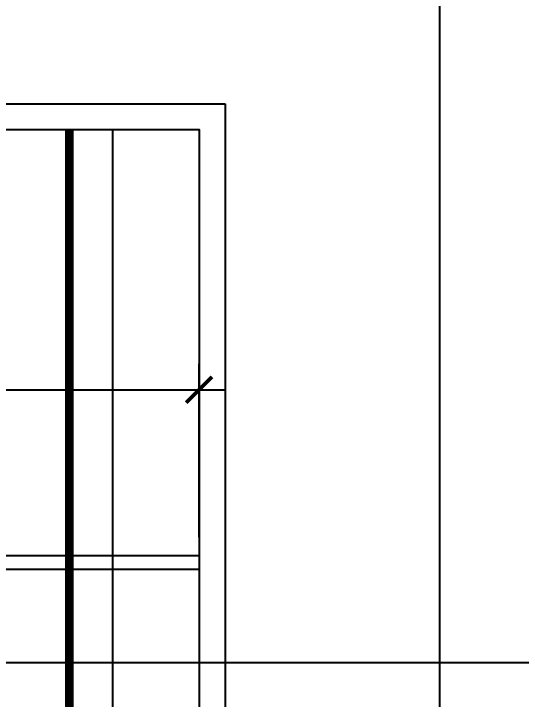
# Model space of a CAD drawing. Header units: millimetres. Extents: x 236955 to 308542, y 30900 to 88969.
# Drawn here: x 302325 to 302912, y 70763 to 71556 of the extents above; entities that cross this region are included whole.
import ezdxf

# ---------------------------------------------------------------- set-up
doc = ezdxf.new("R2010")
doc.units = ezdxf.units.MM
doc.header["$LTSCALE"] = 100
doc.header["$PDMODE"] = 3
doc.linetypes.add('HID', pattern=[2.3, 1.5, -0.8])
doc.layers.get('DEFPOINTS').update_dxf_attribs({"color": 248})
for name, color, linetype in [('0-ELC TEXT', 7, 'Continuous'), ('06-LIGHT', 4, 'Continuous'), ('07-DIM WAL', 5, 'Continuous'), ('BATH', 4, 'Continuous'), ('CEIL-LIGHT', 7, 'Continuous'), ('CO-BATH', 6, 'Continuous'), ('F-HAT', 251, 'Continuous'), ('F-WALL1', 2, 'Continuous')]:
    doc.layers.add(name, color=color, linetype=linetype)
doc.styles.add('HY 울릉도 L', font='')
doc.styles.get('HY 울릉도 L').set_extended_font_data('HY울릉도L')
doc.dimstyles.new('30', dxfattribs={"dimscale": 30, "dimtxt": 2, "dimasz": 1, "dimexe": 1, "dimexo": 1, "dimgap": 1, "dimtad": 1, "dimdec": 0, "dimrnd": 0.05, "dimdsep": 46, "dimlunit": 6, "dimtxsty": 'HY 울릉도 L', "dimblk": 'ARCHTICK', "dimcen": 2.5, "dimdle": 1, "dimclrd": 133, "dimclre": 133, "dimclrt": 30, "dimadec": 0, "dimazin": 0, "dimtfac": 1, "dimtdec": 0, "dimtix": 1, "dimtmove": 2, "dimatfit": 3, "dimldrblk": 'ARCHTICK', "dimfxl": 1, "dimlwd": -1, "dimlwe": -1, "dimarcsym": 0})

# ---------------------------------------------------------------- blocks, each defined once
blk = doc.blocks.new('flooor')
at = {"layer": 'F-WALL1'}
for p, q in [((277018.11, 60009.5), (277018.11, 73470.5)), ((275339.61, 71451.5), (276769.61, 71451.5)), ((276769.61, 71451.5), (276769.61, 68646.5))]:
    blk.add_line(p, q, dxfattribs=at)
blk = doc.blocks.new('vjswjdjeh')
at = {"layer": 'BATH'}
blk.add_lwpolyline([(338298.17, 64869.02), (339728.17, 64869.02), (339728.17, 62125.02), (336945.17, 62125.02), (336945.17, 64869.02), (337643.17, 64869.02)], dxfattribs=at)
at = {"layer": 'F-HAT', "color": 8}
for p, q in [((339501.7, 64377.02), (339728.17, 64377.02)), ((339501.7, 64361.02), (339728.17, 64361.02))]:
    blk.add_line(p, q, dxfattribs=at)
blk.add_blockref('flooor', (62988.56, -6552.48))
blk = doc.blocks.new('_ArchTick')
at = {"color": 0, "linetype": 'ByBlock', "const_width": 0.15}
blk.add_lwpolyline([(-0.5, -0.5), (0.5, 0.5)], dxfattribs=at)
blk = doc.blocks.new('*D296')
at = {"layer": '07-DIM WAL', "color": 133}
for p, q in [((302539.61, 70950.5), (302539.61, 71150.9)), ((301809.61, 71120.9), (302569.61, 71120.9))]:
    blk.add_line(p, q, dxfattribs=at)
at = {"layer": 'DEFPOINTS', "color": 0}
for p in [(301839.61, 71120.9), (302539.61, 71120.9), (302539.61, 70920.5)]:
    blk.add_point(p, dxfattribs=at)
at = {"layer": '07-DIM WAL', "color": 133, "xscale": 30, "yscale": 30, "zscale": 30, "rotation": 180}
blk.add_blockref('_ArchTick', (301839.61, 71120.9), dxfattribs=at)
at = {"layer": '07-DIM WAL', "color": 133, "xscale": 30, "yscale": 30, "zscale": 30}
blk.add_blockref('_ArchTick', (302539.61, 71120.9), dxfattribs=at)
at = {"layer": '07-DIM WAL', "color": 30, "insert": (302189.61, 71182.16), "char_height": 60, "attachment_point": 5, "style": 'HY 울릉도 L'}
blk.add_mtext('700', dxfattribs=at)

msp = doc.modelspace()

# ---------------------------------------------------------------- linework, layer by layer
at = {"layer": '0-ELC TEXT'}
msp.add_line((303006.38, 70805.43), (302059.34, 70805.43), dxfattribs=at)
at = {"layer": '06-LIGHT', "color": 10, "linetype": 'HID', "const_width": 10}
msp.add_lwpolyline([(302389.61, 71420.5), (302389.61, 70416.5)], dxfattribs=at)
at = {"layer": 'CEIL-LIGHT'}
msp.add_lwpolyline([(302439.61, 71420.5), (302439.61, 70416.5)], dxfattribs=at)

# ---------------------------------------------------------------- block references
at = {"layer": 'CO-BATH'}
msp.add_blockref('vjswjdjeh', (-37188.56, 6552.48), dxfattribs=at)

# ---------------------------------------------------------------- dimensions: what is measured, and where the dimension line sits
at = {"layer": '07-DIM WAL'}
dim = msp.add_linear_dim(base=(302539.61, 71120.9), p1=(301839.61, 71120.9), p2=(302539.61, 70920.5), dimstyle='30', dxfattribs=at)
dim.commit()
dim.dimension.update_dxf_attribs({"geometry": '*D296', "text_midpoint": (302189.61, 71182.16)})

doc.saveas('drawing.dxf')
